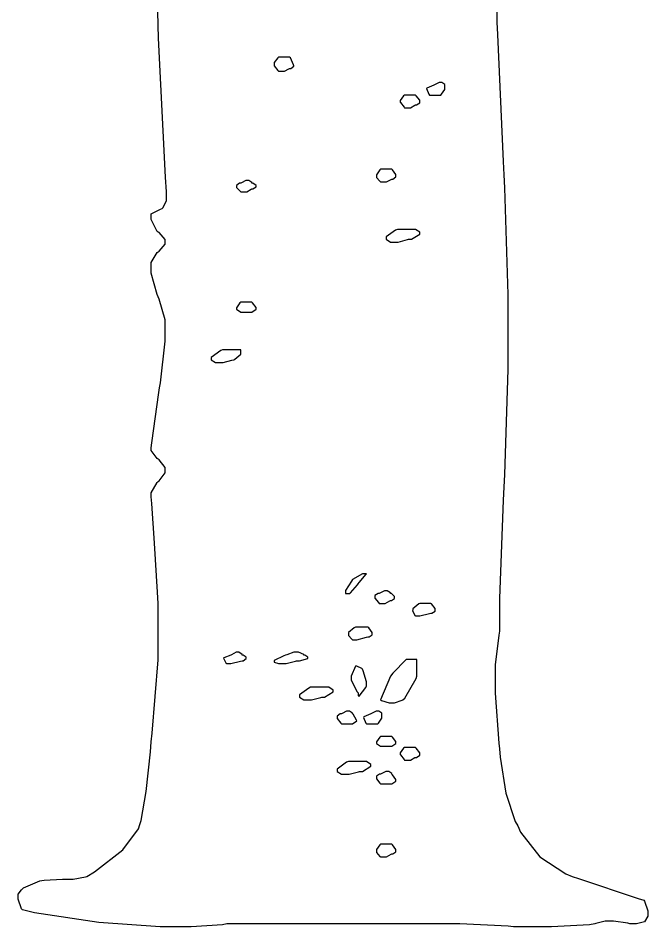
# Model space of a CAD drawing. Extents: x 59 to 294, y 44 to 310.
# Drawn here: x 180.94 to 196.81, y 256.43 to 279.33 of the extents above; entities that cross this region are included whole.
import ezdxf

# ---------------------------------------------------------------- set-up
doc = ezdxf.new("R2010")
doc.units = 0
doc.header["$MEASUREMENT"] = 0

msp = doc.modelspace()

# ---------------------------------------------------------------- linework, layer by layer
at = {"color": 42}
msp.add_lwpolyline([(193.005, 282.505), (193.005, 279.224), (193.022, 278.915), (193.164, 275.714), (193.182, 275.379), (193.198, 275.052), (193.286, 272.361), (193.286, 271.463), (193.286, 270.476), (193.198, 267.83), (193.182, 267.512), (193.164, 267.186), (193.076, 264.706), (193.076, 263.878), (193.058, 263.781), (192.969, 263.033), (192.969, 262.783), (192.969, 262.316), (193.058, 261.057), (193.076, 260.915), (193.092, 260.704), (193.238, 259.799), (193.473, 259.089), (193.535, 258.975), (193.605, 258.816), (194.088, 258.195), (194.75, 257.766), (194.91, 257.704), (195.068, 257.652), (196.567, 257.149), (196.71, 257.105), (196.726, 257.079), (196.814, 256.835), (196.814, 256.752), (196.814, 256.705), (196.73, 256.563), (196.528, 256.505), (196.461, 256.505), (196.357, 256.505), (196.313, 256.523), (195.949, 256.576), (195.828, 256.576), (195.739, 256.576), (195.501, 256.515), (195.475, 256.505), (195.343, 256.487), (194.383, 256.433), (194.064, 256.433), (193.428, 256.433), (193.296, 256.451), (192.072, 256.505), (191.665, 256.505), (186.196, 256.505), (186.09, 256.487), (185.297, 256.433), (185.032, 256.433), (184.517, 256.433), (182.972, 256.541), (181.354, 256.788), (181.045, 256.858), (181.027, 256.884), (180.939, 257.129), (180.939, 257.211), (180.939, 257.255), (181.027, 257.369), (181.045, 257.387), (181.071, 257.413), (181.486, 257.59), (181.54, 257.598), (181.592, 257.608), (182.056, 257.634), (182.21, 257.634), (182.324, 257.634), (182.633, 257.696), (182.669, 257.704), (182.862, 257.82), (183.577, 258.371), (183.974, 258.904), (184.01, 259.009), (184.036, 259.115), (184.162, 259.839), (184.273, 260.845), (184.29, 261.092), (184.317, 261.312), (184.467, 263.157), (184.467, 263.772), (184.467, 264.583), (184.449, 264.866), (184.379, 266.096), (184.308, 267.098), (184.29, 267.265), (184.29, 267.363), (184.441, 267.626), (184.467, 267.652), (184.493, 267.67), (184.643, 267.869), (184.643, 267.935), (184.643, 268.006), (184.493, 268.201), (184.467, 268.217), (184.441, 268.235), (184.29, 268.434), (184.29, 268.5), (184.308, 268.624), (184.485, 269.893), (184.503, 270.015), (184.529, 270.14), (184.643, 271.186), (184.643, 271.533), (184.643, 271.727), (184.493, 272.248), (184.467, 272.308), (184.441, 272.362), (184.29, 272.905), (184.29, 273.086), (184.29, 273.174), (184.441, 273.421), (184.467, 273.439), (184.493, 273.456), (184.643, 273.629), (184.643, 273.685), (184.643, 273.747), (184.493, 273.924), (184.467, 273.932), (184.441, 273.95), (184.29, 274.254), (184.29, 274.355), (184.29, 274.399), (184.529, 274.515), (184.573, 274.531), (184.59, 274.549), (184.679, 274.721), (184.679, 274.778), (184.679, 274.954), (184.652, 275.317), (184.475, 278.819), (184.467, 279.153), (184.457, 279.49)], dxfattribs=at)
for points in [[(187.784, 278.342), (187.501, 278.342), (187.483, 278.325), (187.395, 278.205), (187.395, 278.165), (187.395, 278.121), (187.483, 278.007), (187.501, 277.989), (187.608, 277.989), (187.652, 277.989), (187.766, 278.051), (187.784, 278.059), (187.81, 278.059), (187.89, 278.113), (187.89, 278.129), (187.88, 278.147), (187.801, 278.325), (187.784, 278.342)], [(191.312, 277.39), (191.594, 277.39), (191.611, 277.408), (191.699, 277.527), (191.699, 277.566), (191.699, 277.636), (191.699, 277.654), (191.62, 277.706), (191.594, 277.706), (191.55, 277.706), (191.434, 277.646), (191.418, 277.636), (191.242, 277.566), (191.232, 277.557), (191.294, 277.408), (191.312, 277.39)], [(190.676, 277.071), (190.783, 277.071), (190.827, 277.071), (190.941, 277.134), (190.959, 277.143), (190.985, 277.143), (191.065, 277.197), (191.065, 277.213), (191.065, 277.257), (190.976, 277.373), (190.959, 277.39), (190.676, 277.39), (190.658, 277.373), (190.57, 277.253), (190.57, 277.213), (190.579, 277.205), (190.667, 277.081), (190.676, 277.071)], [(190.077, 275.203), (190.183, 275.203), (190.227, 275.203), (190.342, 275.264), (190.36, 275.273), (190.386, 275.273), (190.464, 275.326), (190.464, 275.343), (190.464, 275.387), (190.376, 275.503), (190.36, 275.519), (190.077, 275.519), (190.059, 275.503), (189.971, 275.383), (189.971, 275.343), (189.971, 275.308), (190.059, 275.22), (190.077, 275.203)], [(186.549, 274.954), (186.655, 274.954), (186.7, 274.954), (186.814, 275.018), (186.832, 275.026), (186.858, 275.026), (186.936, 275.08), (186.936, 275.096), (186.936, 275.114), (186.858, 275.167), (186.832, 275.167), (186.832, 275.185), (186.752, 275.237), (186.726, 275.237), (186.682, 275.237), (186.566, 275.176), (186.549, 275.167), (186.522, 275.167), (186.443, 275.114), (186.443, 275.096), (186.443, 275.062), (186.531, 274.972), (186.549, 274.954)], [(190.324, 273.685), (190.43, 273.685), (190.518, 273.685), (190.755, 273.747), (190.783, 273.756), (190.853, 273.756), (191.065, 273.888), (191.065, 273.932), (190.959, 274.002), (190.5, 274.002), (190.456, 273.986), (190.217, 273.813), (190.217, 273.756), (190.324, 273.685)], [(186.549, 271.921), (186.832, 271.921), (186.936, 271.992), (186.936, 272.036), (186.848, 272.151), (186.832, 272.168), (186.549, 272.168), (186.531, 272.151), (186.443, 272.032), (186.443, 271.992), (186.549, 271.921)], [(185.914, 270.651), (186.02, 270.651), (186.108, 270.651), (186.329, 270.713), (186.373, 270.721), (186.399, 270.739), (186.549, 270.859), (186.549, 270.897), (186.549, 270.969), (186.09, 270.969), (186.046, 270.951), (185.808, 270.779), (185.808, 270.721), (185.914, 270.651)], [(189.371, 265.183), (189.344, 265.139), (189.195, 264.907), (189.195, 264.83), (189.301, 264.83), (189.317, 264.848), (189.494, 265.05), (189.512, 265.077), (189.538, 265.104), (189.714, 265.316), (189.724, 265.325), (189.618, 265.325), (189.371, 265.183)], [(190.324, 264.83), (190.324, 264.848), (190.244, 264.9), (190.217, 264.9), (190.173, 264.9), (190.058, 264.84), (190.041, 264.83), (190.014, 264.83), (189.935, 264.778), (189.935, 264.76), (189.935, 264.716), (190.023, 264.601), (190.041, 264.583), (190.147, 264.583), (190.191, 264.583), (190.306, 264.645), (190.324, 264.654), (190.35, 264.654), (190.43, 264.708), (190.43, 264.724), (190.43, 264.752), (190.35, 264.83), (190.324, 264.83)], [(190.959, 264.267), (191.065, 264.267), (191.065, 264.267), (191.31, 264.328), (191.346, 264.337), (191.372, 264.337), (191.452, 264.39), (191.452, 264.407), (191.452, 264.451), (191.364, 264.567), (191.346, 264.583), (191.065, 264.583), (191.037, 264.567), (190.889, 264.447), (190.889, 264.407), (190.879, 264.399), (190.941, 264.276), (190.959, 264.267)], [(189.371, 263.665), (189.478, 263.665), (189.478, 263.665), (189.723, 263.729), (189.758, 263.737), (189.785, 263.737), (189.865, 263.791), (189.865, 263.808), (189.865, 263.852), (189.776, 263.967), (189.758, 263.984), (189.442, 263.984), (189.414, 263.967), (189.265, 263.847), (189.265, 263.808), (189.265, 263.773), (189.353, 263.683), (189.371, 263.665)], [(186.196, 263.066), (186.303, 263.066), (186.303, 263.066), (186.548, 263.128), (186.583, 263.136), (186.61, 263.136), (186.69, 263.19), (186.69, 263.208), (186.69, 263.226), (186.61, 263.278), (186.583, 263.278), (186.583, 263.296), (186.505, 263.349), (186.479, 263.349), (186.435, 263.349), (186.319, 263.288), (186.303, 263.278), (186.126, 263.208), (186.116, 263.2), (186.178, 263.084), (186.196, 263.066)], [(187.501, 263.066), (187.608, 263.066), (187.696, 263.066), (187.933, 263.128), (187.96, 263.136), (188.031, 263.136), (188.243, 263.19), (188.243, 263.208), (188.243, 263.226), (188.163, 263.278), (188.137, 263.278), (188.137, 263.296), (188.004, 263.349), (187.96, 263.349), (187.889, 263.349), (187.712, 263.288), (187.678, 263.278), (187.634, 263.262), (187.395, 263.142), (187.395, 263.102), (187.501, 263.066)], [(190.077, 262.15), (190.103, 262.132), (190.295, 262.078), (190.36, 262.078), (190.43, 262.078), (190.623, 262.141), (190.64, 262.15), (190.685, 262.194), (190.976, 262.689), (190.993, 262.749), (190.993, 263.172), (190.853, 263.172), (190.72, 263.172), (190.384, 262.821), (190.324, 262.749), (190.077, 262.15)], [(189.724, 262.503), (189.724, 262.608), (189.635, 262.882), (189.618, 262.926), (189.6, 262.944), (189.48, 262.996), (189.442, 262.996), (189.335, 262.749), (189.335, 262.644), (189.484, 262.352), (189.512, 262.326), (189.512, 262.254), (189.538, 262.246), (189.706, 262.459), (189.724, 262.503)], [(188.137, 262.15), (188.243, 262.15), (188.331, 262.15), (188.568, 262.212), (188.596, 262.22), (188.666, 262.22), (188.877, 262.352), (188.877, 262.396), (188.772, 262.467), (188.313, 262.467), (188.269, 262.45), (188.031, 262.278), (188.031, 262.22), (188.137, 262.15)], [(189.371, 261.797), (189.371, 261.815), (189.291, 261.867), (189.265, 261.867), (189.221, 261.867), (189.105, 261.807), (189.089, 261.797), (189.061, 261.797), (188.983, 261.743), (188.983, 261.725), (188.983, 261.681), (189.071, 261.567), (189.089, 261.549), (189.371, 261.549), (189.478, 261.621), (189.468, 261.638), (189.388, 261.789), (189.371, 261.797)], [(189.724, 261.549), (190.007, 261.549), (190.023, 261.567), (190.111, 261.687), (190.111, 261.725), (190.111, 261.797), (190.111, 261.815), (190.033, 261.867), (190.007, 261.867), (189.963, 261.867), (189.847, 261.807), (189.83, 261.797), (189.654, 261.725), (189.644, 261.709), (189.706, 261.567), (189.724, 261.549)], [(190.077, 260.985), (190.36, 260.985), (190.464, 261.056), (190.464, 261.1), (190.376, 261.215), (190.36, 261.232), (190.077, 261.232), (190.059, 261.215), (189.971, 261.095), (189.971, 261.056), (190.077, 260.985)], [(190.676, 260.633), (190.783, 260.633), (190.827, 260.633), (190.941, 260.695), (190.959, 260.703), (190.985, 260.703), (191.065, 260.756), (191.065, 260.773), (191.065, 260.817), (190.976, 260.933), (190.959, 260.949), (190.676, 260.949), (190.658, 260.933), (190.57, 260.813), (190.57, 260.773), (190.579, 260.765), (190.667, 260.651), (190.676, 260.633)], [(189.089, 260.28), (189.195, 260.28), (189.283, 260.28), (189.52, 260.342), (189.548, 260.35), (189.618, 260.35), (189.83, 260.482), (189.83, 260.526), (189.724, 260.597), (189.265, 260.597), (189.221, 260.58), (188.983, 260.408), (188.983, 260.35), (189.089, 260.28)], [(190.077, 260.033), (190.36, 260.033), (190.464, 260.103), (190.464, 260.148), (190.376, 260.263), (190.36, 260.28), (190.36, 260.298), (190.28, 260.35), (190.253, 260.35), (190.209, 260.35), (190.094, 260.289), (190.077, 260.28), (190.05, 260.28), (189.971, 260.227), (189.971, 260.21), (189.971, 260.165), (190.059, 260.051), (190.077, 260.033)], [(190.077, 258.197), (190.183, 258.197), (190.227, 258.197), (190.342, 258.261), (190.36, 258.269), (190.386, 258.269), (190.464, 258.323), (190.464, 258.34), (190.464, 258.384), (190.376, 258.499), (190.36, 258.516), (190.077, 258.516), (190.059, 258.499), (189.971, 258.379), (189.971, 258.34), (189.971, 258.305), (190.059, 258.207), (190.077, 258.197)]]:
    msp.add_lwpolyline(points, close=True, dxfattribs=at)

doc.saveas('drawing.dxf')
